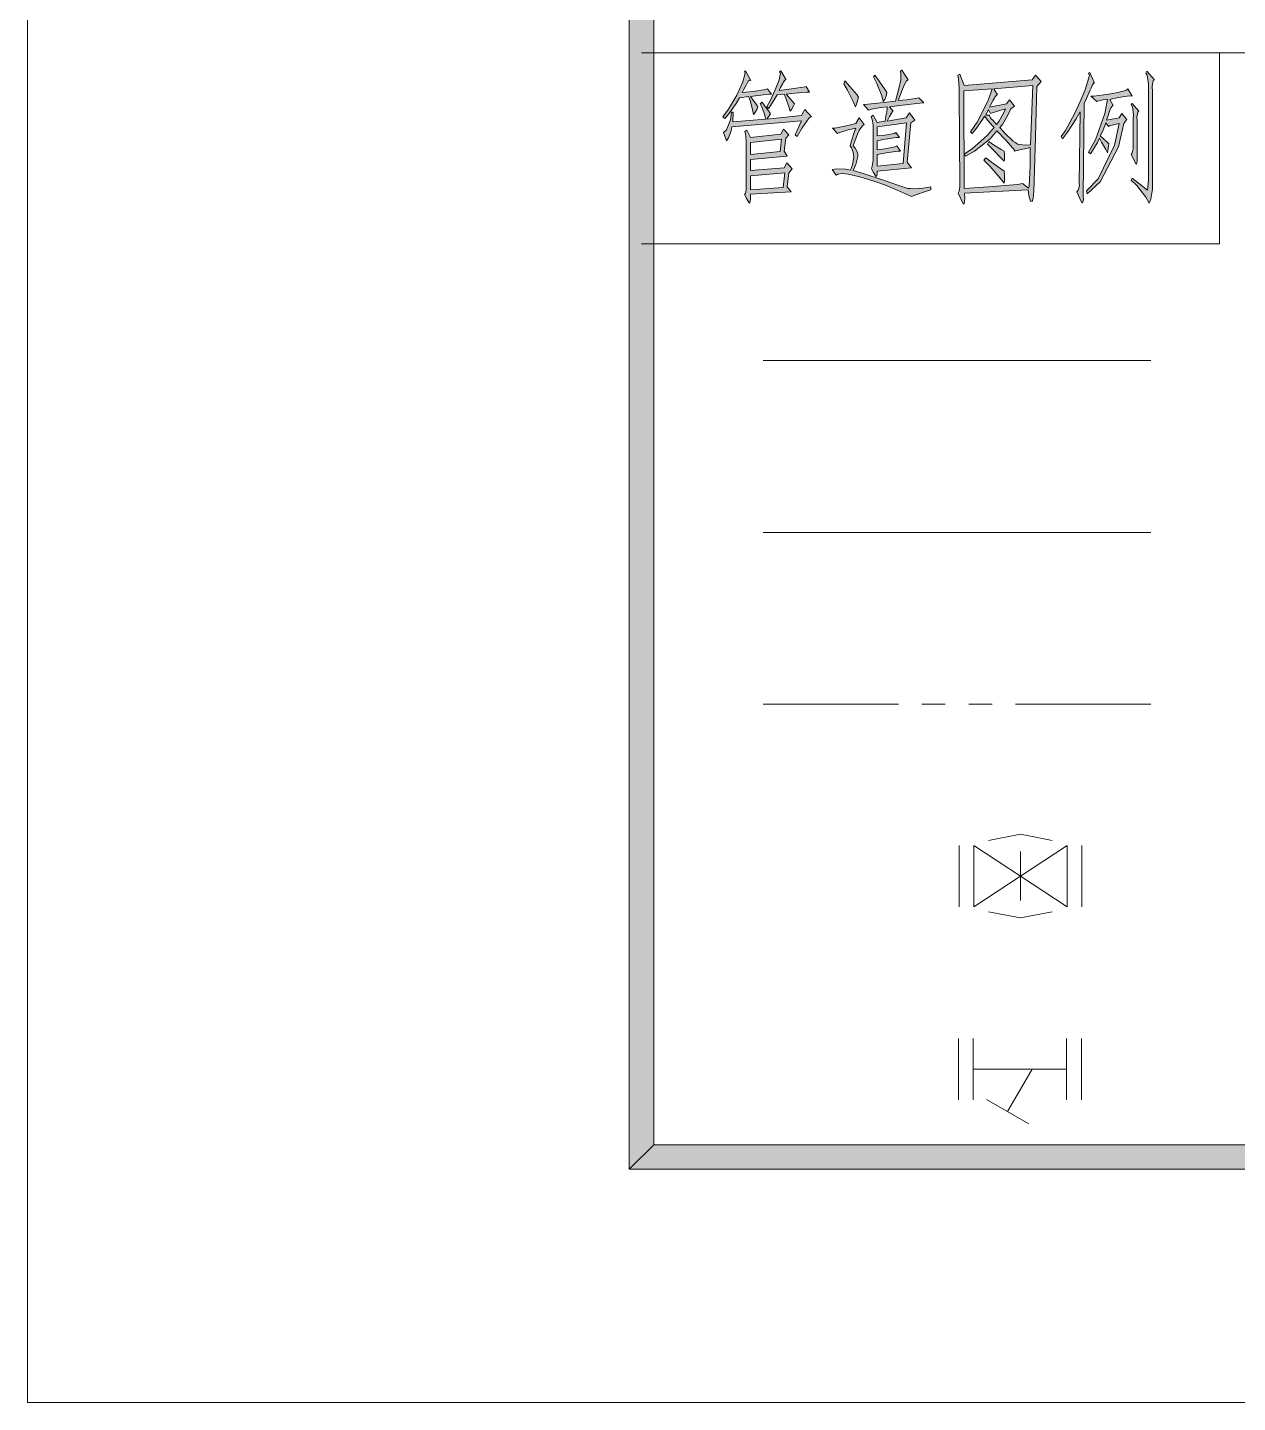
# Model space of a CAD drawing. Header units: millimetres. Extents: x 0 to 829, y 0 to 586.
# Drawn here: x 0 to 48.6, y 0 to 55.2 of the extents above; entities that cross this region are included whole.
import ezdxf

# ---------------------------------------------------------------- set-up
doc = ezdxf.new("R2010")
doc.units = ezdxf.units.MM

msp = doc.modelspace()

# ---------------------------------------------------------------- hatches: boundary and pattern name
h = msp.add_hatch(color=0)
h.dxf.hatch_style = 2
h.paths.add_polyline_path([(24.154694, 576.266028), (25.142472, 575.281778), (25.142472, 10.3505), (24.154694, 9.36625)])
h = msp.add_hatch(color=0)
h.dxf.hatch_style = 2
h.paths.add_polyline_path([(28.694944, 52.602694), (29.128861, 52.648556), (29.633333, 52.726167), (29.703889, 52.761444), (29.866167, 52.535667), (29.760333, 52.535667), (29.337, 52.489806), (29.0195, 52.443944), (29.100639, 52.341639), (29.255861, 52.140556), (29.326417, 52.03825), (29.291139, 51.946528), (29.199417, 51.791306), (29.1465, 51.724278), (29.111222, 51.925361), (29.012444, 52.285194), (28.948944, 52.443944), (28.585583, 52.398083), (28.451528, 52.172306), (28.155194, 51.756028), (27.992917, 51.565528), (27.918833, 51.632556), (28.137556, 51.935944), (28.472694, 52.507444), (28.596167, 52.772028), (28.719639, 53.036611), (28.811361, 53.378806), (28.786667, 53.459944), (28.821944, 53.481111), (29.037139, 53.096583), (29.012444, 53.121278), (28.938361, 53.064833), (28.8925, 52.983694), (28.850167, 52.906083), (28.747861, 52.715583)])
h = msp.add_hatch(color=0)
h.dxf.hatch_style = 2
h.paths.add_polyline_path([(29.68625, 52.03825), (29.81325, 52.274611), (30.021389, 52.715583), (30.102528, 52.916667), (30.183667, 53.121278), (30.229528, 53.378806), (30.190722, 53.43525), (30.247167, 53.481111), (30.462361, 53.121278), (30.444722, 53.131861), (30.391806, 53.086), (30.353, 53.029556), (30.317722, 52.973111), (30.229528, 52.803778), (30.173083, 52.690889), (30.677556, 52.761444), (31.220833, 52.839056), (31.256111, 52.849639), (31.40075, 52.623861), (31.27375, 52.623861), (30.804556, 52.578), (30.462361, 52.535667), (30.561139, 52.422778), (30.723417, 52.22875), (30.786917, 52.151139), (30.758694, 52.073528), (30.677556, 51.925361), (30.624639, 51.858333), (30.571722, 52.03825), (30.444722, 52.376917), (30.374167, 52.535667), (30.102528, 52.510972), (30.021389, 52.376917), (29.841472, 52.105278), (29.742694, 51.971222)])
h = msp.add_hatch(color=0)
h.dxf.hatch_style = 2
h.paths.add_polyline_path([(33.238722, 52.03825), (33.150528, 52.242861), (32.914167, 52.705), (32.773056, 52.962528), (32.808333, 53.075417), (33.016472, 52.849639), (33.295167, 52.521556), (33.365722, 52.422778), (33.341028, 52.331056), (33.277528, 52.140556)])
h = msp.add_hatch(color=0)
h.paths.add_polyline_path([(34.431111, 51.452639), (34.44875, 51.565528), (34.476972, 51.724278), (34.484028, 51.766611), (34.494611, 51.812472), (34.51225, 51.946528), (34.519306, 52.03825), (34.25825, 52.002972), (33.880778, 51.935944), (33.764361, 51.904194), (33.563278, 52.129972), (33.736139, 52.140556), (34.378194, 52.207583), (34.843861, 52.264028), (34.917944, 52.510972), (35.013194, 52.877861), (35.034361, 52.997806), (35.059056, 53.114222), (35.062583, 53.347056), (35.044944, 53.459944), (35.097861, 53.502278), (35.351861, 53.121278), (35.295417, 53.075417), (35.207222, 52.934306), (35.168417, 52.839056), (35.133139, 52.743806), (35.027306, 52.465111), (34.953222, 52.285194), (35.306, 52.320472), (35.71875, 52.376917), (35.78225, 52.398083), (35.983333, 52.197), (35.821056, 52.186417), (35.133139, 52.105278), (34.611028, 52.03825), (34.755667, 51.858333), (34.720389, 51.84775), (34.600444, 51.643139), (34.519306, 51.452639), (35.277778, 51.586694), (35.404778, 51.791306), (35.619972, 51.4985), (35.457694, 51.385611), (35.313056, 49.805167), (35.4965, 49.579389), (34.106556, 49.445333), (34.106556, 49.332444), (34.088917, 49.230139), (34.071278, 49.24425), (34.053639, 49.254833), (33.961917, 49.399472), (33.887833, 49.537056), (33.916056, 49.649944), (33.944278, 49.886306), (33.944278, 50.009778), (33.944278, 51.181), (33.944278, 51.304472), (33.909, 51.53025), (33.870194, 51.632556), (33.944278, 51.699583), (34.106556, 51.406778)])
h.paths.add_polyline_path([(35.295417, 51.385611), (34.106556, 51.226861), (34.106556, 50.867028), (34.420528, 50.898778), (34.801528, 50.965806), (34.865028, 51.001083), (35.006139, 50.8), (34.882667, 50.8), (34.431111, 50.729444), (34.106556, 50.662417), (34.106556, 50.302583), (34.431111, 50.348444), (34.826222, 50.426056), (34.900306, 50.461333), (35.044944, 50.256722), (34.935583, 50.256722), (34.466389, 50.189694), (34.106556, 50.122667), (34.106556, 49.649944), (35.150778, 49.762833)])
h = msp.add_hatch(color=0)
h.dxf.hatch_style = 2
h.paths.add_polyline_path([(34.501667, 52.602694), (34.484028, 52.510972), (34.413472, 52.331056), (34.357028, 52.242861), (34.297056, 52.479222), (34.095972, 52.973111), (33.961917, 53.234167), (34.014833, 53.301194), (34.187694, 53.064833), (34.431111, 52.715583)])
h = msp.add_hatch(color=0)
h.paths.add_polyline_path([(40.474194, 53.301194), (40.689389, 53.05425), (40.527111, 52.849639), (40.474194, 50.810583), (40.403639, 48.633944), (40.393056, 48.499889), (40.378944, 48.362306), (40.333083, 48.235306), (40.301333, 48.238833), (40.269583, 48.245889), (40.202556, 48.475194), (40.167278, 48.700972), (37.62375, 48.566917), (37.630806, 48.351722), (37.606111, 48.136528), (37.567306, 48.136528), (37.36975, 48.566917), (37.397972, 48.644528), (37.426194, 48.813861), (37.426194, 48.905583), (37.405028, 52.578), (37.405028, 52.793194), (37.380333, 53.153028), (37.352111, 53.301194), (37.426194, 53.347056), (37.606111, 52.8955), (40.329556, 53.121278)])
h.paths.add_polyline_path([(37.606111, 48.746833), (38.579778, 48.813861), (39.751, 48.916167), (39.948556, 48.951444), (40.184917, 48.768), (40.209611, 48.849139), (40.248417, 49.660528), (40.255472, 50.394306), (39.606361, 50.256722), (39.634583, 50.281417), (39.292389, 50.687111), (38.921972, 51.068111), (38.650333, 50.754139), (38.018861, 50.246139), (37.659028, 50.055639), (37.62375, 50.143833), (37.930667, 50.348444), (38.523333, 50.877611), (38.812611, 51.205694), (38.749111, 51.262139), (38.551556, 51.484389), (38.4175, 51.653722), (38.343417, 51.519667), (38.1, 51.170417), (37.930667, 50.955222), (37.856583, 51.02225), (38.128222, 51.417361), (38.562139, 52.285194), (38.724417, 52.761444), (37.588472, 52.669722)])
h.paths.add_polyline_path([(39.426444, 52.309889), (39.624, 52.059417), (39.479361, 51.946528), (39.362944, 51.699583), (39.137167, 51.329167), (39.031333, 51.205694), (39.253583, 50.955222), (39.571083, 50.651833), (39.659278, 50.595389), (39.751, 50.538944), (40.057917, 50.493083), (40.273111, 50.503667), (40.364833, 52.8955), (38.794972, 52.761444), (38.939611, 52.510972), (38.904333, 52.500389), (38.837306, 52.426306), (38.805556, 52.366333), (38.773806, 52.302833), (38.678556, 52.129972), (38.615056, 52.017083), (39.299444, 52.151139)])
h.paths.add_polyline_path([(38.615056, 51.699583), (38.615056, 51.667833), (38.660917, 51.586694), (38.706778, 51.540833), (38.749111, 51.4985), (38.847889, 51.385611), (38.904333, 51.318583), (38.992528, 51.442056), (39.172444, 51.756028), (39.264167, 51.946528), (39.031333, 51.8795), (38.731472, 51.791306), (38.667972, 51.766611), (38.579778, 51.925361), (38.470417, 51.699583)])
h = msp.add_hatch(color=0)
h.dxf.hatch_style = 2
h.paths.add_polyline_path([(42.13225, 48.612778), (42.185167, 48.690389), (42.231028, 48.859722), (42.220444, 48.951444), (42.25925, 51.837167), (42.104028, 51.554944), (41.754778, 51.011667), (41.553694, 50.754139), (41.500778, 50.842333), (41.673639, 51.078694), (42.051111, 51.78425), (42.25925, 52.253444), (42.463861, 52.719111), (42.636722, 53.290611), (42.601444, 53.389389), (42.654361, 53.414083), (42.834278, 52.983694), (42.816639, 52.997806), (42.749611, 52.8955), (42.700222, 52.782611), (42.650833, 52.669722), (42.509722, 52.366333), (42.421528, 52.172306), (42.382722, 48.454028), (42.393306, 48.295278), (42.358028, 48.171806), (42.312167, 48.207083)])
h = msp.add_hatch(color=0)
h.dxf.hatch_style = 2
h.paths.add_polyline_path([(45.162611, 48.972611), (45.162611, 48.725667), (45.099111, 48.319972), (45.035611, 48.161222), (44.890972, 48.408167), (44.531139, 48.870306), (44.312417, 49.0855), (44.351222, 49.173694), (44.965056, 48.679806), (44.982694, 48.824444), (45.000333, 49.11725), (45.000333, 49.265417), (45.000333, 52.669722), (45.007389, 52.941361), (44.954472, 53.301194), (44.890972, 53.389389), (44.943889, 53.459944), (45.250806, 53.121278), (45.197889, 53.086), (45.152028, 52.849639), (45.162611, 52.648556)])
h = msp.add_hatch(color=0)
h.dxf.hatch_style = 2
h.paths.add_polyline_path([(43.412833, 50.549528), (43.40225, 50.461333), (43.377556, 50.281417), (43.359917, 50.189694), (43.285833, 50.32375), (43.123556, 50.616556), (43.035361, 50.775306), (42.954222, 50.605972), (42.770778, 50.292), (42.672, 50.143833), (42.601444, 50.210861), (42.873083, 50.708278), (43.250556, 51.766611), (43.359917, 52.331056), (43.176472, 52.309889), (42.961278, 52.264028), (42.926, 52.242861), (42.689639, 52.465111), (42.809583, 52.465111), (43.208222, 52.510972), (43.493972, 52.556833), (43.776194, 52.602694), (44.114861, 52.705), (44.171306, 52.761444), (44.351222, 52.465111), (44.241861, 52.479222), (43.790306, 52.408667), (43.448111, 52.331056), (43.59275, 52.084111), (43.557472, 52.073528), (43.493972, 51.992389), (43.46575, 51.925361), (43.441056, 51.858333), (43.366972, 51.643139), (43.321111, 51.4985), (43.825583, 51.586694), (43.934944, 51.766611), (44.1325, 51.519667), (44.009028, 51.360917), (43.800889, 50.426056), (43.070639, 49.018472), (42.545, 48.542222), (42.509722, 48.655111), (42.978917, 49.141944), (43.638611, 50.493083), (43.825583, 51.360917), (43.65625, 51.329167), (43.441056, 51.272722), (43.395194, 51.248028), (43.285833, 51.385611), (43.250556, 51.272722), (43.141194, 51.011667), (43.070639, 50.867028), (43.187056, 50.764722), (43.359917, 50.605972)])
h = msp.add_hatch(color=0)
h.dxf.hatch_style = 2
h.paths.add_polyline_path([(29.68625, 51.540833), (31.076194, 51.678417), (31.203194, 51.925361), (31.471306, 51.632556), (31.383111, 51.586694), (31.093833, 51.191583), (30.896278, 50.842333), (30.822194, 50.912889), (31.076194, 51.473806), (28.282194, 51.226861), (28.253972, 51.068111), (28.144611, 50.785889), (28.063472, 50.662417), (27.936472, 51.001083), (28.056417, 51.103389), (28.218694, 51.509083), (28.261028, 51.812472), (28.335111, 51.812472), (28.317472, 51.431472), (29.633333, 51.540833), (29.598056, 51.699583), (29.488694, 52.002972), (29.418139, 52.151139), (29.488694, 52.218167), (29.569833, 52.105278), (29.742694, 51.868917), (29.830889, 51.745444)])
h = msp.add_hatch(color=0)
h.dxf.hatch_style = 2
h.paths.add_polyline_path([(44.312417, 50.122667), (44.351222, 50.179111), (44.3865, 50.348444), (44.3865, 50.461333), (44.3865, 51.519667), (44.397083, 51.724278), (44.358278, 52.027667), (44.312417, 52.129972), (44.351222, 52.172306), (44.619333, 51.858333), (44.577, 51.812472), (44.538194, 51.621972), (44.548778, 51.473806), (44.548778, 49.988611), (44.548778, 49.840444), (44.520556, 49.727556), (44.495861, 49.762833)])
h = msp.add_hatch(color=0)
h.dxf.hatch_style = 2
h.paths.add_polyline_path([(35.4965, 48.432861), (35.126083, 48.598667), (34.508722, 48.859722), (34.25825, 48.951444), (34.011306, 49.039639), (33.587972, 49.173694), (33.411583, 49.219556), (33.235194, 49.265417), (32.942389, 49.328917), (32.825972, 49.343028), (32.709556, 49.360667), (32.529639, 49.332444), (32.466139, 49.286583), (32.303861, 49.512361), (32.483778, 49.537056), (32.854194, 49.522944), (33.041167, 49.491194), (33.11525, 49.706389), (33.171694, 50.013306), (33.157583, 50.112083), (33.147, 50.207333), (33.076444, 50.380194), (33.023528, 50.461333), (33.087028, 50.673), (33.203444, 51.036361), (33.259889, 51.181), (32.942389, 51.103389), (32.571972, 50.9905), (32.519056, 50.955222), (32.3215, 51.181), (32.409694, 51.181), (32.878889, 51.272722), (33.259889, 51.360917), (33.383361, 51.586694), (33.584444, 51.318583), (33.528, 51.272722), (33.43275, 51.152778), (33.393944, 51.078694), (33.351611, 51.008139), (33.231667, 50.697694), (33.150528, 50.461333), (33.231667, 50.369611), (33.319861, 50.200278), (33.330444, 50.122667), (33.341028, 50.041528), (33.249306, 49.716972), (33.150528, 49.470028), (33.584444, 49.343028), (34.32175, 49.106667), (34.628667, 48.993778), (34.935583, 48.880889), (35.344806, 48.757417), (35.450639, 48.746833), (35.552944, 48.73625), (35.962167, 48.768), (36.269083, 48.813861), (36.269083, 48.700972), (36.053889, 48.633944), (35.665833, 48.499889)])
h = msp.add_hatch(color=0)
h.paths.add_polyline_path([(30.353, 51.135139), (30.571722, 50.912889), (30.444722, 50.775306), (30.374167, 50.256722), (30.497639, 50.055639), (29.0195, 49.918056), (29.0195, 49.470028), (30.374167, 49.579389), (30.48, 49.784), (30.698722, 49.537056), (30.571722, 49.378306), (30.497639, 48.813861), (30.659917, 48.612778), (29.0195, 48.521056), (29.0195, 48.341139), (29.001861, 48.16475), (28.984222, 48.171806), (28.966583, 48.178861), (28.867806, 48.351722), (28.786667, 48.521056), (28.821944, 48.54575), (28.857222, 48.700972), (28.857222, 48.838556), (28.857222, 50.528361), (28.857222, 50.687111), (28.829, 50.944639), (28.804306, 51.046944), (28.874861, 51.092806), (29.0195, 50.8), (30.247167, 50.934056)])
h.paths.add_polyline_path([(30.335361, 48.792694), (30.409444, 49.378306), (29.0195, 49.265417), (29.0195, 48.700972)])
h.paths.add_polyline_path([(30.211889, 50.235556), (30.264806, 50.729444), (29.0195, 50.595389), (29.0195, 50.122667)])
h = msp.add_hatch(color=0)
h.dxf.hatch_style = 2
h.paths.add_polyline_path([(38.597417, 50.64125), (38.787917, 50.503667), (39.091306, 50.313167), (39.21125, 50.256722), (39.218306, 50.143833), (39.218306, 49.94275), (39.21125, 49.851028), (39.091306, 49.9745), (38.759694, 50.313167), (38.5445, 50.528361)])
h = msp.add_hatch(color=0)
h.dxf.hatch_style = 2
h.paths.add_polyline_path([(39.21125, 49.445333), (39.218306, 49.321861), (39.218306, 49.0855), (39.21125, 48.972611), (39.056028, 49.173694), (38.650333, 49.635833), (38.399861, 49.896889), (38.470417, 49.988611), (38.706778, 49.805167), (39.073667, 49.537056)])
h = msp.add_hatch(color=0)
h.dxf.hatch_style = 2
h.paths.add_polyline_path([(24.154694, 9.36625), (25.142472, 10.3505), (818.80075, 10.3505), (819.788528, 9.36625)])

# ---------------------------------------------------------------- linework, layer by layer
at = {"color": 0, "lineweight": 0}
for points in [[(0, 0), (0, 585.632278), (829.154778, 585.632278), (829.154778, 0)], [(24.154694, 576.266028), (25.142472, 575.281778), (25.142472, 10.3505), (24.154694, 9.36625)], [(28.694944, 52.602694), (29.128861, 52.648556), (29.633333, 52.726167), (29.703889, 52.761444), (29.866167, 52.535667), (29.760333, 52.535667), (29.337, 52.489806), (29.0195, 52.443944), (29.100639, 52.341639), (29.255861, 52.140556), (29.326417, 52.03825), (29.291139, 51.946528), (29.199417, 51.791306), (29.1465, 51.724278), (29.111222, 51.925361), (29.012444, 52.285194), (28.948944, 52.443944), (28.585583, 52.398083), (28.451528, 52.172306), (28.155194, 51.756028), (27.992917, 51.565528), (27.918833, 51.632556), (28.137556, 51.935944), (28.472694, 52.507444), (28.596167, 52.772028), (28.719639, 53.036611), (28.811361, 53.378806), (28.786667, 53.459944), (28.821944, 53.481111), (29.037139, 53.096583), (29.012444, 53.121278), (28.938361, 53.064833), (28.8925, 52.983694), (28.850167, 52.906083), (28.747861, 52.715583)], [(29.68625, 52.03825), (29.81325, 52.274611), (30.021389, 52.715583), (30.102528, 52.916667), (30.183667, 53.121278), (30.229528, 53.378806), (30.190722, 53.43525), (30.247167, 53.481111), (30.462361, 53.121278), (30.444722, 53.131861), (30.391806, 53.086), (30.353, 53.029556), (30.317722, 52.973111), (30.229528, 52.803778), (30.173083, 52.690889), (30.677556, 52.761444), (31.220833, 52.839056), (31.256111, 52.849639), (31.40075, 52.623861), (31.27375, 52.623861), (30.804556, 52.578), (30.462361, 52.535667), (30.561139, 52.422778), (30.723417, 52.22875), (30.786917, 52.151139), (30.758694, 52.073528), (30.677556, 51.925361), (30.624639, 51.858333), (30.571722, 52.03825), (30.444722, 52.376917), (30.374167, 52.535667), (30.102528, 52.510972), (30.021389, 52.376917), (29.841472, 52.105278), (29.742694, 51.971222)], [(33.238722, 52.03825), (33.150528, 52.242861), (32.914167, 52.705), (32.773056, 52.962528), (32.808333, 53.075417), (33.016472, 52.849639), (33.295167, 52.521556), (33.365722, 52.422778), (33.341028, 52.331056), (33.277528, 52.140556)], [(34.431111, 51.452639), (34.44875, 51.565528), (34.476972, 51.724278), (34.484028, 51.766611), (34.494611, 51.812472), (34.51225, 51.946528), (34.519306, 52.03825), (34.25825, 52.002972), (33.880778, 51.935944), (33.764361, 51.904194), (33.563278, 52.129972), (33.736139, 52.140556), (34.378194, 52.207583), (34.843861, 52.264028), (34.917944, 52.510972), (35.013194, 52.877861), (35.034361, 52.997806), (35.059056, 53.114222), (35.062583, 53.347056), (35.044944, 53.459944), (35.097861, 53.502278), (35.351861, 53.121278), (35.295417, 53.075417), (35.207222, 52.934306), (35.168417, 52.839056), (35.133139, 52.743806), (35.027306, 52.465111), (34.953222, 52.285194), (35.306, 52.320472), (35.71875, 52.376917), (35.78225, 52.398083), (35.983333, 52.197), (35.821056, 52.186417), (35.133139, 52.105278), (34.611028, 52.03825), (34.755667, 51.858333), (34.720389, 51.84775), (34.600444, 51.643139), (34.519306, 51.452639), (35.277778, 51.586694), (35.404778, 51.791306), (35.619972, 51.4985), (35.457694, 51.385611), (35.313056, 49.805167), (35.4965, 49.579389), (34.106556, 49.445333), (34.106556, 49.332444), (34.088917, 49.230139), (34.071278, 49.24425), (34.053639, 49.254833), (33.961917, 49.399472), (33.887833, 49.537056), (33.916056, 49.649944), (33.944278, 49.886306), (33.944278, 50.009778), (33.944278, 51.181), (33.944278, 51.304472), (33.909, 51.53025), (33.870194, 51.632556), (33.944278, 51.699583), (34.106556, 51.406778)], [(34.501667, 52.602694), (34.484028, 52.510972), (34.413472, 52.331056), (34.357028, 52.242861), (34.297056, 52.479222), (34.095972, 52.973111), (33.961917, 53.234167), (34.014833, 53.301194), (34.187694, 53.064833), (34.431111, 52.715583)], [(40.474194, 53.301194), (40.689389, 53.05425), (40.527111, 52.849639), (40.474194, 50.810583), (40.403639, 48.633944), (40.393056, 48.499889), (40.378944, 48.362306), (40.333083, 48.235306), (40.301333, 48.238833), (40.269583, 48.245889), (40.202556, 48.475194), (40.167278, 48.700972), (37.62375, 48.566917), (37.630806, 48.351722), (37.606111, 48.136528), (37.567306, 48.136528), (37.36975, 48.566917), (37.397972, 48.644528), (37.426194, 48.813861), (37.426194, 48.905583), (37.405028, 52.578), (37.405028, 52.793194), (37.380333, 53.153028), (37.352111, 53.301194), (37.426194, 53.347056), (37.606111, 52.8955), (40.329556, 53.121278)], [(42.13225, 48.612778), (42.185167, 48.690389), (42.231028, 48.859722), (42.220444, 48.951444), (42.25925, 51.837167), (42.104028, 51.554944), (41.754778, 51.011667), (41.553694, 50.754139), (41.500778, 50.842333), (41.673639, 51.078694), (42.051111, 51.78425), (42.25925, 52.253444), (42.463861, 52.719111), (42.636722, 53.290611), (42.601444, 53.389389), (42.654361, 53.414083), (42.834278, 52.983694), (42.816639, 52.997806), (42.749611, 52.8955), (42.700222, 52.782611), (42.650833, 52.669722), (42.509722, 52.366333), (42.421528, 52.172306), (42.382722, 48.454028), (42.393306, 48.295278), (42.358028, 48.171806), (42.312167, 48.207083)], [(45.162611, 48.972611), (45.162611, 48.725667), (45.099111, 48.319972), (45.035611, 48.161222), (44.890972, 48.408167), (44.531139, 48.870306), (44.312417, 49.0855), (44.351222, 49.173694), (44.965056, 48.679806), (44.982694, 48.824444), (45.000333, 49.11725), (45.000333, 49.265417), (45.000333, 52.669722), (45.007389, 52.941361), (44.954472, 53.301194), (44.890972, 53.389389), (44.943889, 53.459944), (45.250806, 53.121278), (45.197889, 53.086), (45.152028, 52.849639), (45.162611, 52.648556)], [(37.606111, 48.746833), (38.579778, 48.813861), (39.751, 48.916167), (39.948556, 48.951444), (40.184917, 48.768), (40.209611, 48.849139), (40.248417, 49.660528), (40.255472, 50.394306), (39.606361, 50.256722), (39.634583, 50.281417), (39.292389, 50.687111), (38.921972, 51.068111), (38.650333, 50.754139), (38.018861, 50.246139), (37.659028, 50.055639), (37.62375, 50.143833), (37.930667, 50.348444), (38.523333, 50.877611), (38.812611, 51.205694), (38.749111, 51.262139), (38.551556, 51.484389), (38.4175, 51.653722), (38.343417, 51.519667), (38.1, 51.170417), (37.930667, 50.955222), (37.856583, 51.02225), (38.128222, 51.417361), (38.562139, 52.285194), (38.724417, 52.761444), (37.588472, 52.669722)], [(39.426444, 52.309889), (39.624, 52.059417), (39.479361, 51.946528), (39.362944, 51.699583), (39.137167, 51.329167), (39.031333, 51.205694), (39.253583, 50.955222), (39.571083, 50.651833), (39.659278, 50.595389), (39.751, 50.538944), (40.057917, 50.493083), (40.273111, 50.503667), (40.364833, 52.8955), (38.794972, 52.761444), (38.939611, 52.510972), (38.904333, 52.500389), (38.837306, 52.426306), (38.805556, 52.366333), (38.773806, 52.302833), (38.678556, 52.129972), (38.615056, 52.017083), (39.299444, 52.151139)], [(43.412833, 50.549528), (43.40225, 50.461333), (43.377556, 50.281417), (43.359917, 50.189694), (43.285833, 50.32375), (43.123556, 50.616556), (43.035361, 50.775306), (42.954222, 50.605972), (42.770778, 50.292), (42.672, 50.143833), (42.601444, 50.210861), (42.873083, 50.708278), (43.250556, 51.766611), (43.359917, 52.331056), (43.176472, 52.309889), (42.961278, 52.264028), (42.926, 52.242861), (42.689639, 52.465111), (42.809583, 52.465111), (43.208222, 52.510972), (43.493972, 52.556833), (43.776194, 52.602694), (44.114861, 52.705), (44.171306, 52.761444), (44.351222, 52.465111), (44.241861, 52.479222), (43.790306, 52.408667), (43.448111, 52.331056), (43.59275, 52.084111), (43.557472, 52.073528), (43.493972, 51.992389), (43.46575, 51.925361), (43.441056, 51.858333), (43.366972, 51.643139), (43.321111, 51.4985), (43.825583, 51.586694), (43.934944, 51.766611), (44.1325, 51.519667), (44.009028, 51.360917), (43.800889, 50.426056), (43.070639, 49.018472), (42.545, 48.542222), (42.509722, 48.655111), (42.978917, 49.141944), (43.638611, 50.493083), (43.825583, 51.360917), (43.65625, 51.329167), (43.441056, 51.272722), (43.395194, 51.248028), (43.285833, 51.385611), (43.250556, 51.272722), (43.141194, 51.011667), (43.070639, 50.867028), (43.187056, 50.764722), (43.359917, 50.605972)], [(29.68625, 51.540833), (31.076194, 51.678417), (31.203194, 51.925361), (31.471306, 51.632556), (31.383111, 51.586694), (31.093833, 51.191583), (30.896278, 50.842333), (30.822194, 50.912889), (31.076194, 51.473806), (28.282194, 51.226861), (28.253972, 51.068111), (28.144611, 50.785889), (28.063472, 50.662417), (27.936472, 51.001083), (28.056417, 51.103389), (28.218694, 51.509083), (28.261028, 51.812472), (28.335111, 51.812472), (28.317472, 51.431472), (29.633333, 51.540833), (29.598056, 51.699583), (29.488694, 52.002972), (29.418139, 52.151139), (29.488694, 52.218167), (29.569833, 52.105278), (29.742694, 51.868917), (29.830889, 51.745444)], [(38.615056, 51.699583), (38.615056, 51.667833), (38.660917, 51.586694), (38.706778, 51.540833), (38.749111, 51.4985), (38.847889, 51.385611), (38.904333, 51.318583), (38.992528, 51.442056), (39.172444, 51.756028), (39.264167, 51.946528), (39.031333, 51.8795), (38.731472, 51.791306), (38.667972, 51.766611), (38.579778, 51.925361), (38.470417, 51.699583)], [(44.312417, 50.122667), (44.351222, 50.179111), (44.3865, 50.348444), (44.3865, 50.461333), (44.3865, 51.519667), (44.397083, 51.724278), (44.358278, 52.027667), (44.312417, 52.129972), (44.351222, 52.172306), (44.619333, 51.858333), (44.577, 51.812472), (44.538194, 51.621972), (44.548778, 51.473806), (44.548778, 49.988611), (44.548778, 49.840444), (44.520556, 49.727556), (44.495861, 49.762833)], [(35.4965, 48.432861), (35.126083, 48.598667), (34.508722, 48.859722), (34.25825, 48.951444), (34.011306, 49.039639), (33.587972, 49.173694), (33.411583, 49.219556), (33.235194, 49.265417), (32.942389, 49.328917), (32.825972, 49.343028), (32.709556, 49.360667), (32.529639, 49.332444), (32.466139, 49.286583), (32.303861, 49.512361), (32.483778, 49.537056), (32.854194, 49.522944), (33.041167, 49.491194), (33.11525, 49.706389), (33.171694, 50.013306), (33.157583, 50.112083), (33.147, 50.207333), (33.076444, 50.380194), (33.023528, 50.461333), (33.087028, 50.673), (33.203444, 51.036361), (33.259889, 51.181), (32.942389, 51.103389), (32.571972, 50.9905), (32.519056, 50.955222), (32.3215, 51.181), (32.409694, 51.181), (32.878889, 51.272722), (33.259889, 51.360917), (33.383361, 51.586694), (33.584444, 51.318583), (33.528, 51.272722), (33.43275, 51.152778), (33.393944, 51.078694), (33.351611, 51.008139), (33.231667, 50.697694), (33.150528, 50.461333), (33.231667, 50.369611), (33.319861, 50.200278), (33.330444, 50.122667), (33.341028, 50.041528), (33.249306, 49.716972), (33.150528, 49.470028), (33.584444, 49.343028), (34.32175, 49.106667), (34.628667, 48.993778), (34.935583, 48.880889), (35.344806, 48.757417), (35.450639, 48.746833), (35.552944, 48.73625), (35.962167, 48.768), (36.269083, 48.813861), (36.269083, 48.700972), (36.053889, 48.633944), (35.665833, 48.499889)], [(35.295417, 51.385611), (34.106556, 51.226861), (34.106556, 50.867028), (34.420528, 50.898778), (34.801528, 50.965806), (34.865028, 51.001083), (35.006139, 50.8), (34.882667, 50.8), (34.431111, 50.729444), (34.106556, 50.662417), (34.106556, 50.302583), (34.431111, 50.348444), (34.826222, 50.426056), (34.900306, 50.461333), (35.044944, 50.256722), (34.935583, 50.256722), (34.466389, 50.189694), (34.106556, 50.122667), (34.106556, 49.649944), (35.150778, 49.762833)], [(30.353, 51.135139), (30.571722, 50.912889), (30.444722, 50.775306), (30.374167, 50.256722), (30.497639, 50.055639), (29.0195, 49.918056), (29.0195, 49.470028), (30.374167, 49.579389), (30.48, 49.784), (30.698722, 49.537056), (30.571722, 49.378306), (30.497639, 48.813861), (30.659917, 48.612778), (29.0195, 48.521056), (29.0195, 48.341139), (29.001861, 48.16475), (28.984222, 48.171806), (28.966583, 48.178861), (28.867806, 48.351722), (28.786667, 48.521056), (28.821944, 48.54575), (28.857222, 48.700972), (28.857222, 48.838556), (28.857222, 50.528361), (28.857222, 50.687111), (28.829, 50.944639), (28.804306, 51.046944), (28.874861, 51.092806), (29.0195, 50.8), (30.247167, 50.934056)], [(30.211889, 50.235556), (30.264806, 50.729444), (29.0195, 50.595389), (29.0195, 50.122667)], [(38.597417, 50.64125), (38.787917, 50.503667), (39.091306, 50.313167), (39.21125, 50.256722), (39.218306, 50.143833), (39.218306, 49.94275), (39.21125, 49.851028), (39.091306, 49.9745), (38.759694, 50.313167), (38.5445, 50.528361)], [(39.21125, 49.445333), (39.218306, 49.321861), (39.218306, 49.0855), (39.21125, 48.972611), (39.056028, 49.173694), (38.650333, 49.635833), (38.399861, 49.896889), (38.470417, 49.988611), (38.706778, 49.805167), (39.073667, 49.537056)], [(30.335361, 48.792694), (30.409444, 49.378306), (29.0195, 49.265417), (29.0195, 48.700972)], [(24.154694, 9.36625), (25.142472, 10.3505), (818.80075, 10.3505), (819.788528, 9.36625)]]:
    msp.add_lwpolyline(points, close=True, dxfattribs=at)
for points in [[(336.024361, 54.19725), (24.648583, 54.19725)], [(47.857833, 46.534917), (47.857833, 54.19725)], [(24.648583, 46.534917), (47.857833, 46.534917)], [(29.534556, 41.8465), (45.102639, 41.8465)], [(29.534556, 34.942639), (45.102639, 34.942639)], [(29.534556, 28.042306), (34.970861, 28.042306)], [(35.90925, 28.042306), (36.847639, 28.042306)], [(37.789556, 28.042306), (38.727944, 28.042306)], [(39.666333, 28.042306), (45.102639, 28.042306)], [(41.140944, 22.57425), (39.860361, 22.817667), (38.583306, 22.57425)], [(37.397972, 22.373167), (37.397972, 19.910778)], [(37.987111, 22.373167), (37.987111, 19.910778)], [(37.987111, 22.373167), (41.733611, 19.910778)], [(37.987111, 19.910778), (41.733611, 22.373167)], [(39.860361, 20.154194), (39.860361, 22.126222)], [(41.733611, 22.373167), (41.733611, 19.910778)], [(42.326278, 22.373167), (42.326278, 19.910778)], [(38.583306, 19.709694), (39.860361, 19.466278), (41.140944, 19.709694)], [(37.376806, 14.619111), (37.376806, 12.153194)], [(37.969472, 14.619111), (37.969472, 12.153194)], [(41.715972, 14.619111), (41.715972, 12.153194)], [(42.308639, 14.619111), (42.308639, 12.153194)], [(41.715972, 13.387917), (37.969472, 13.387917)], [(40.336611, 13.387917), (39.348833, 11.680472)], [(38.495111, 12.170833), (40.202556, 11.186583)]]:
    msp.add_lwpolyline(points, dxfattribs=at)

doc.saveas('drawing.dxf')
